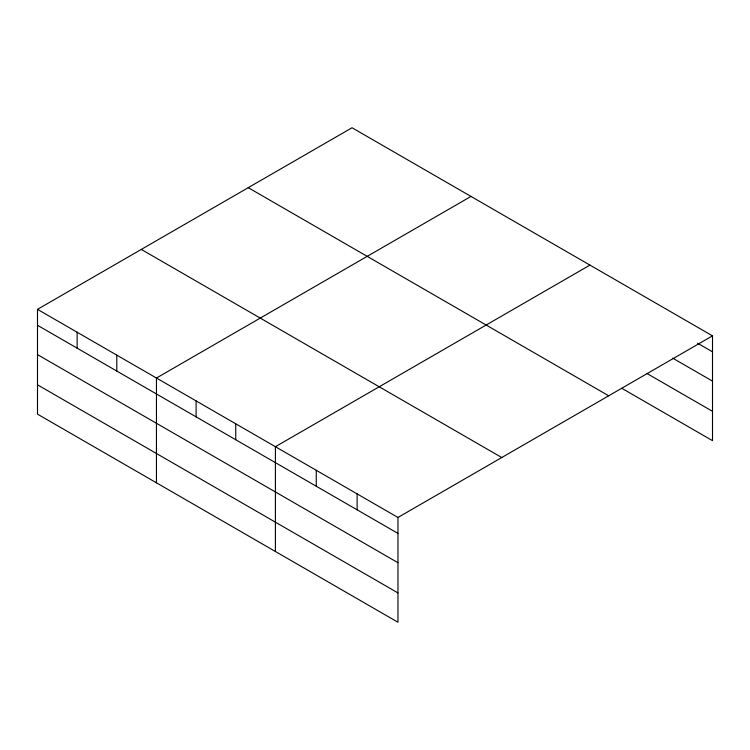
<?xml version="1.0" encoding="UTF-8"?>
<svg xmlns="http://www.w3.org/2000/svg" width="750" height="750" viewBox="0 0 750 750"><rect width="100%" height="100%" fill="white"/><g stroke="black" fill="none" stroke-linecap="round" stroke-linejoin="round"><path stroke-width="1.12" d="M397.959 562.716L397.959 517.463L37.5 309.347L37.5 414.141L397.959 622.247L397.959 562.716L37.5 354.609M621.825 388.303L712.5 440.653L712.5 335.859L352.041 127.753L37.5 309.347M470.991 196.425L156.45 378.028L156.45 482.812M589.941 265.106L275.409 446.7L275.409 551.494M397.959 517.463L712.5 335.859M697.556 343.172L712.5 351.797M672.647 358.116L712.5 381.122M646.734 373.359L712.5 411.328M248.241 187.678L608.7 395.784M141.3 249.422L501.759 457.528M37.5 325.284L397.959 533.4M37.5 384.816L397.959 592.931M357.113 493.875L357.113 509.812M316.256 470.287L316.256 486.225M235.753 423.806L235.753 439.744M196.106 400.912L196.106 416.859M116.803 355.134L116.803 371.072M77.147 332.241L77.147 348.178"/></g></svg>
